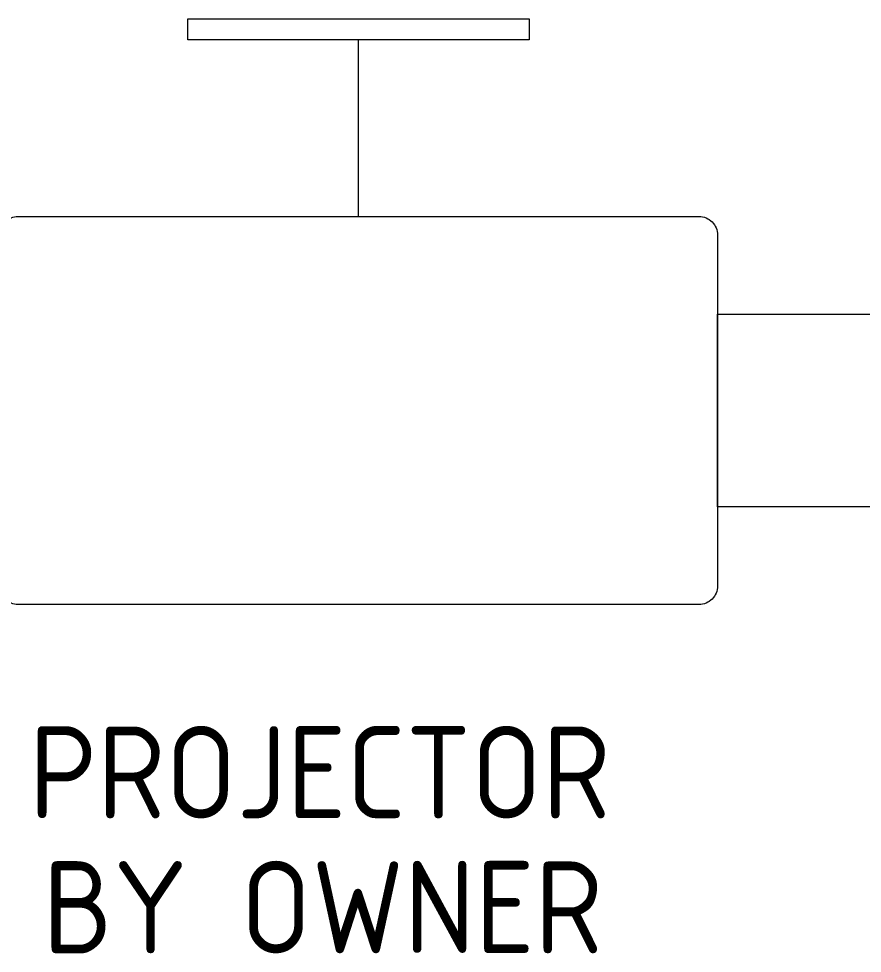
# Model space of a CAD drawing. Header units: millimetres. Extents: x 52029 to 181395, y -167683 to -9934.
# Drawn here: x 72847 to 75134, y -119756 to -117222 of the extents above; entities that cross this region are included whole.
import ezdxf

# ---------------------------------------------------------------- set-up
doc = ezdxf.new("R2010")
doc.units = ezdxf.units.MM
doc.header["$LTSCALE"] = 3
doc.layers.add('FUR', color=8, linetype='Continuous', lineweight=5)
doc.styles.add('style1', font='isocp.shx', dxfattribs={"height": 1})

msp = doc.modelspace()

# ---------------------------------------------------------------- linework, layer by layer
at = {"layer": 'FUR', "color": 7}
msp.add_line((73768.5, -117758.4), (73768.5, -117279.1), dxfattribs=at)
msp.add_lwpolyline([(73305.6, -117222), (74231.3, -117222), (74231.3, -117279.1), (73305.6, -117279.1)], close=True, dxfattribs=at)
for points in [[(72845.3, -117758.4), (74691.7, -117758.4, -0.414214), (74741.7, -117808.4), (74741.7, -118760.5, -0.414214), (74691.7, -118810.5), (72845.3, -118810.5, -0.414214), (72795.3, -118760.5), (72795.3, -117808.4, -0.414214)], [(74741.7, -118023.6), (75214.1, -118023.6, -0.414214), (75264.1, -118073.6), (75264.1, -118495.3, -0.414214), (75214.1, -118545.3), (74741.7, -118545.3)]]:
    msp.add_lwpolyline(points, format="xyb", close=True, dxfattribs=at)

# ---------------------------------------------------------------- texts
at = {"layer": 'FUR', "color": 4, "style": 'style1'}
msp.add_text('BY OWNER', height=250, dxfattribs=at).set_placement((72911.8, -119756.4))
at = {"layer": 'FUR', "color": 7, "insert": (73494.8, -119140.5), "char_height": 250, "attachment_point": 1, "style": 'style1'}
msp.add_mtext_dynamic_manual_height_columns('\\pi-620.26741;PROJECTOR', width=384.465, gutter_width=4, heights=[0], dxfattribs=at)

doc.saveas('drawing.dxf')
